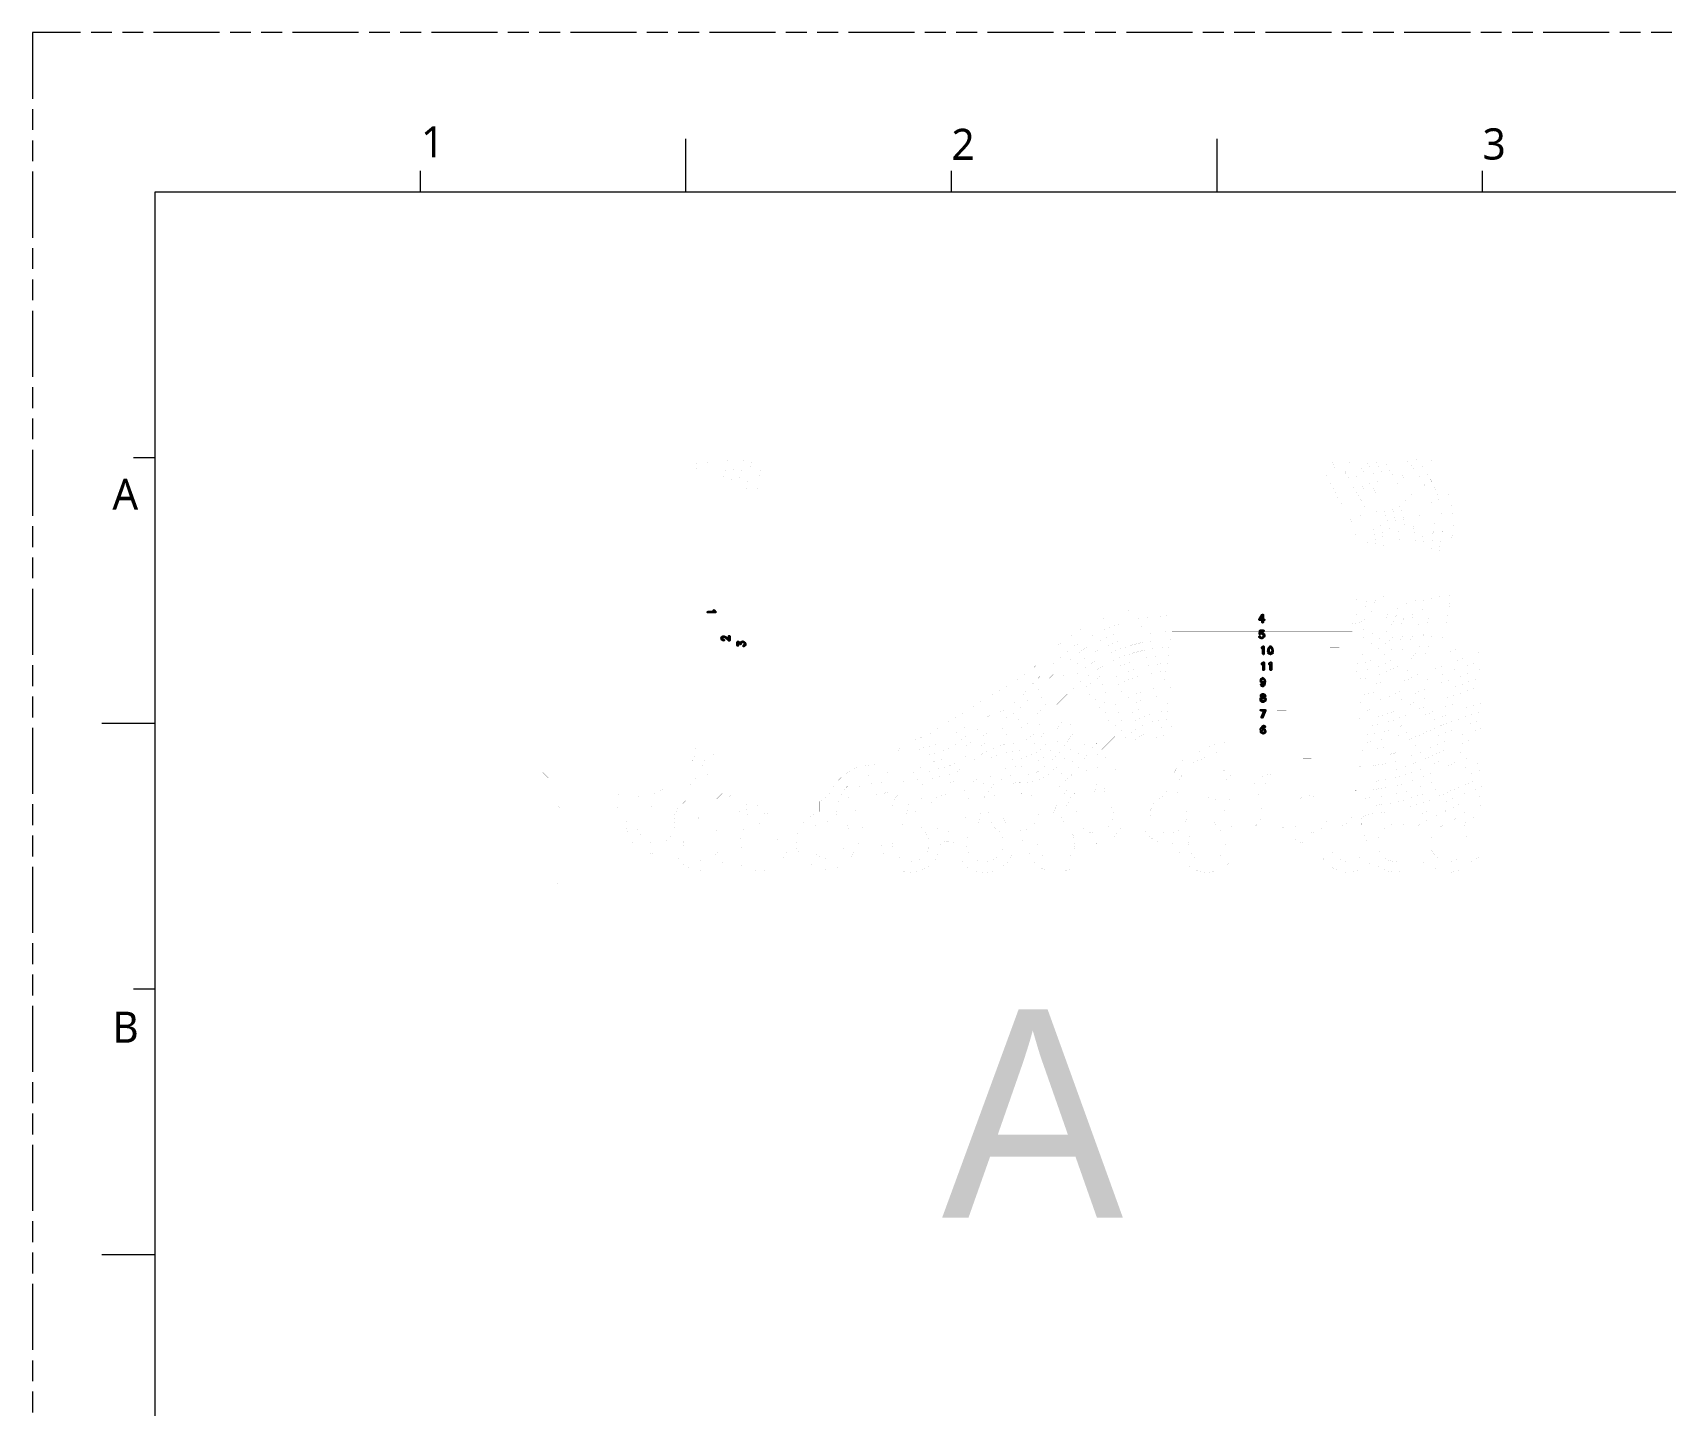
# Model space of a CAD drawing. Extents: x 726 to 4465, y 139 to 737.
# Drawn here: x 3838.3 to 4073.3, y 539.9 to 737.4 of the extents above; entities that cross this region are included whole.
import ezdxf

# ---------------------------------------------------------------- set-up
doc = ezdxf.new("R2010")
doc.units = 0
doc.linetypes.add('PHANTOM', pattern=[29.5, 9.5, -1.5, 3, -1.5, 3, -1.5, 9.5])
doc.layers.get('0').update_dxf_attribs({"lineweight": 5})
doc.layers.add('0PAPERF', color=2, linetype='PHANTOM', lineweight=5, plot=False)
for name, color, linetype in [('a_area', 7, 'Continuous'), ('b_area', 6, 'Continuous'), ('鵬鼎', 5, 'Continuous')]:
    doc.layers.add(name, color=color, linetype=linetype)
doc.layers.add('DIM', color=3, linetype='Continuous', lineweight=5)
doc.layers.add('尺寸線', color=3, linetype='Continuous', lineweight=5)
doc.styles.get("Standard").update_dxf_attribs({"font": 'txt.shx'})

# ---------------------------------------------------------------- blocks, each defined once
blk = doc.blocks.new('PAD_R6')
at = {"layer": 'b_area', "const_width": 0.5}
blk.add_lwpolyline([(0.25, 0, 1), (-0.25, 0, 1)], format="xyb", close=True, dxfattribs=at)

msp = doc.modelspace()

# ---------------------------------------------------------------- linework, layer by layer
for p, q in [((3932.34, 714.43), (3932.34, 722.07)), ((4008.77, 714.43), (4008.77, 722.07)), ((3894.12, 714.43), (3894.12, 717.48)), ((3970.55, 714.43), (3970.55, 717.48)), ((4046.99, 714.43), (4046.99, 717.48)), ((4445.96, 714.43), (3855.9, 714.43)), ((3855.9, 714.43), (3855.9, 306.28)), ((3855.9, 676.21), (3852.85, 676.21)), ((3855.9, 637.99), (3848.26, 637.99)), ((3855.9, 599.78), (3852.85, 599.78)), ((3855.9, 561.56), (3848.26, 561.56))]:
    msp.add_line(p, q)
at = {"layer": '0PAPERF'}
for p, q in [((4465.23, 737.37), (3838.32, 737.37)), ((3838.32, 737.37), (3838.32, 294.05))]:
    msp.add_line(p, q, dxfattribs=at)
at = {"layer": 'a_area'}
for p, q in [((4015.27, 653.35), (4015.05, 652.99)), ((4015.58, 639.82), (4015.09, 639.82))]:
    msp.add_line(p, q, dxfattribs=at)
at = {"layer": 'a_area', "const_width": 0.0015}
msp.add_lwpolyline([(3911.62, 603.38), (3911.62, 675.94), (4046.93, 675.94), (4046.93, 603.38)], close=True, dxfattribs=at)
for points in [[(3911.62, 628.36), (3913.85, 626.13, 0.198359), (3914.38, 625.91), (3922.37, 625.91, -0.107322), (3923, 625.78), (3923.57, 625.51, -0.376552), (3923.98, 624.61, 0.606037), (3929.31, 619.42, -0.346817), (3931.09, 618.78, 0.486895), (3937.65, 618.03, -0.419374), (3939.83, 618.03, 0.502324), (3946.5, 618.93, -0.059653), (3946.71, 619.23, 0.215208), (3947.08, 620.34, -0.060602), (3947.12, 621.63, 0.243681), (3946.67, 622.86, -0.070169), (3946.39, 623.19, 0.265016), (3942.74, 625.17, -0.059967), (3942.58, 626.48), (3942.58, 671.57, -0.056749), (3942.73, 672.85), (3943.44, 675.94), (4023.53, 675.94, 0.037025), (4025.44, 671.83, 0.025148), (4027, 669.19, -0.094565), (4028.76, 665, -0.051973), (4028.93, 663.41), (4028.93, 656.47, -0.142449), (4028.58, 655.27)], [(3928.34, 626.06, 0.231689), (3930.63, 626.83), (3932.91, 629.11, 0.198913), (3935.32, 634.93), (3935.32, 674.01, -0.064062), (3935.57, 675.94), (3936.76, 675.94, 0.075742), (3936.47, 674.01), (3936.47, 634.93, -0.198913), (3933.72, 628.31), (3931.44, 626.02, 0.225029), (3930.64, 623.81, -0.458528), (3928, 620.74)], [(3933.57, 623.42, 0.118582), (3934.09, 623.82), (3934.09, 624.21, -0.20046), (3934.26, 624.62), (3937.57, 627.93, 0.198828), (3937.62, 628.06), (3937.62, 671.57, -0.056767), (3937.89, 673.97), (3938.35, 675.94), (3939.52, 675.94)], [(3939.52, 675.94), (3939.01, 673.71, 0.056767), (3938.76, 671.57), (3938.76, 628.06, -0.198772), (3938.38, 627.12), (3935.53, 624.28, 0.224762), (3936.1, 623.23, -0.749976), (3934.66, 618.31)], [(3939.91, 626.48), (3939.91, 671.57, -0.056885), (3940.12, 673.45), (3940.7, 675.94), (3941.87, 675.94)], [(3941.87, 675.94), (3941.24, 673.2, 0.056888), (3941.05, 671.57), (3941.05, 626.48, 0.06381), (3941.28, 624.7, 0.225967), (3942.99, 623.63)], [(4025.17, 675.94), (4026.4, 675.94, 0.028351), (4027.8, 673.09, 0.025362), (4029.23, 670.66, -0.094419), (4031.37, 665.55, -0.052082), (4031.6, 663.41), (4031.6, 656.47, -0.153958), (4030.71, 653.66, -0.244134), (4028.22, 652.37), (4002.28, 652.37, 0.198324), (3985.64, 645.48), (3983.29, 643.14, 0.02284), (3981.7, 641.41, -0.027365), (3981.66, 641.37, -0.148524), (3976.65, 638.12, 0.113639), (3971.28, 635.13, -0.144623), (3968.55, 633.82, 0.168769), (3963.49, 631.09, -0.220907), (3959.34, 629.37, 0.580375), (3955.73, 623.05, -0.200699), (3955.79, 622.61, -0.152703), (3955.75, 622.39, 0.060956), (3955.36, 621.3, -0.423164), (3952.69, 618.55)], [(3952.73, 623.89, 0.229261), (3954.04, 624.52, -0.463004), (3959.56, 630.51, 0.210334), (3962.65, 631.87, -0.168676), (3968.37, 634.95, 0.144775), (3970.52, 635.98, -0.113616), (3976.34, 639.21, 0.151663), (3980.86, 642.19, -0.02233), (3982.48, 643.96), (3984.83, 646.29, -0.198325), (4002.28, 653.51), (4028.22, 653.51, 0.243843), (4029.78, 654.32, 0.153671), (4030.45, 656.47), (4030.45, 663.41, 0.052157), (4030.25, 665.32, 0.094447), (4028.28, 670.03, -0.025325), (4026.79, 672.56, -0.032213), (4025.17, 675.94)], [(4027.65, 675.94), (4028.91, 675.94, 0.019263), (4029.81, 674.18, 0.025691), (4031.14, 671.92, -0.09435), (4033.61, 666.03, -0.052019), (4033.88, 663.41), (4033.88, 656.47, -0.188342), (4031.98, 651.59, -0.029269), (4031.83, 651.46, -0.02851), (4031.3, 651.06, -0.155264), (4028.22, 650.08), (4002.29, 650.08, 0.198341), (3987.25, 643.87), (3984.9, 641.52, 0.022856), (3983.45, 639.94, -0.149765), (3977.29, 635.92, 0.113548), (3972.82, 633.43, -0.144704), (3968.92, 631.56, 0.193983), (3964.77, 629.05, -0.18539), (3964.43, 628.84, -0.041714), (3963.39, 628.11, 0.016248), (3963.03, 627.88, 0.205279), (3961.99, 625.41, -0.440139), (3959.34, 622.51)], [(3959.6, 627.83, 0.161839), (3961.7, 628.31, -0.045105), (3962.82, 629.1, 0.047943), (3963.82, 629.82, -0.095817), (3964.01, 629.93, -0.185919), (3968.75, 632.69, 0.144549), (3972.05, 634.28, -0.113593), (3976.98, 637.02, 0.149856), (3982.57, 640.68, -0.022828), (3984.1, 642.33), (3986.45, 644.68, -0.198342), (4002.29, 651.22), (4028.22, 651.22, 0.157096), (4030.67, 652.01, 0.0294), (4031.11, 652.34, 0.028132), (4031.15, 652.38, 0.021494), (4031.49, 652.78, -0.017375), (4031.51, 652.81, 0.163565), (4032.74, 656.47), (4032.74, 663.41, 0.05215), (4032.49, 665.79, 0.094327), (4030.19, 671.29, -0.02562), (4028.8, 673.65, -0.023899), (4027.65, 675.94)], [(3962.93, 622.76, 0.169126), (3964.12, 624.85, -0.114849), (3964.82, 627.42, -0.108919), (3965.34, 628.02, 0.071767), (3965.69, 628.36, -0.194094), (3969.11, 630.43, 0.146765), (3973.64, 632.63, -0.1684), (3979.85, 635.2, 0.16151), (3981.85, 636, 0.075875), (3982.69, 636.95, -0.05415), (3985.71, 640.71), (3988.06, 643.06, -0.198347), (4002.29, 648.94), (4029.15, 648.97, 0.157184), (4032.59, 650.58, 0.032381), (4033.3, 651.39), (4033.75, 651.97, 0.119648), (4034.7, 654.09, -0.015342), (4034.78, 654.46, 0.060888), (4035.03, 656.46), (4035.03, 663.54, 0.046424), (4034.81, 665.86, 0.100181), (4032.1, 672.56, -0.025955), (4030.81, 674.74, -0.013861), (4030.17, 675.94)], [(4030.17, 675.94), (4031.46, 675.94, 0.008121), (4031.82, 675.27, 0.0261), (4033.05, 673.18, -0.100168), (4035.94, 666.06, -0.046334), (4036.17, 663.54, -0.00222), (4036.18, 660.93, -0.00222), (4036.17, 658.32), (4036.17, 656.46, -0.061013), (4035.89, 654.18, 0.015444), (4035.82, 653.88, -0.119439), (4034.65, 651.27), (4034.21, 650.69, -0.03239), (4033.4, 649.77, -0.036221), (4033.33, 649.71, -0.025529), (4033.29, 649.67, -0.153823), (4029.29, 647.84, -0.031026), (4028.61, 647.79), (4002.29, 647.79, 0.198344), (3988.87, 642.25), (3986.52, 639.9, 0.054211), (3983.65, 636.33, -0.075763), (3982.58, 635.13, -0.161389), (3979.92, 634.06, 0.174603), (3974.24, 631.62, -0.009332), (3974.08, 631.49, -0.135515), (3969.28, 629.3, 0.193753), (3966.6, 627.68, -0.072146), (3966.02, 627.1, 0.108277), (3965.83, 626.87, 0.083052), (3965.33, 625.4, 0.21307), (3966.54, 622.67, -0.675315), (3964.69, 618.08)], [(4032.76, 675.94), (4034.06, 675.94, 0.020778), (4034.96, 674.45, -0.100265), (4038.18, 666.48, -0.046106), (4038.46, 663.55, -0.003365), (4038.47, 659.57), (4038.47, 656.43, -0.06311), (4038.1, 653.51, 0.0102), (4038.03, 653.23, -0.11197), (4036.47, 649.88), (4036.25, 649.59, -0.041974), (4034.97, 648.1, -0.010647), (4034.81, 647.95, -0.153105), (4029.58, 645.57, -0.030369), (4028.63, 645.51), (4002.3, 645.51, 0.198452), (3990.48, 640.62), (3988.14, 638.28, 0.05476), (3985.55, 635.06, -0.074554), (3984.05, 633.37, -0.161587), (3980.05, 631.78, 0.083992), (3977.83, 631.26, -0.02688), (3977.77, 631.24, -0.011755), (3977.75, 631.23, 0.106177), (3975.41, 629.56, -0.042004), (3974.47, 628.69, 0.024537), (3973.99, 628.26), (3973.51, 627.81, 0.219729), (3972.6, 625.47, -0.44839), (3969.96, 622.49)], [(3970.28, 627.81, 0.225703), (3972.71, 628.63), (3973.77, 629.59, 0.041956), (3974.56, 630.33, -0.196097), (3980.01, 632.92, 0.160661), (3983.32, 634.25, 0.076857), (3984.63, 635.74, -0.05386), (3987.33, 639.09), (3989.67, 641.43, -0.198452), (4002.29, 646.65), (4028.63, 646.65, 0.030526), (4029.44, 646.7, 0.040967), (4030.8, 646.98, 0.034697), (4031.87, 647.38, 0.083626), (4034.2, 648.95, 0.041176), (4035.34, 650.28), (4035.56, 650.58, 0.112331), (4036.91, 653.48, -0.010155), (4036.99, 653.81, 0.062879), (4037.32, 656.43), (4037.31, 663.55, 0.046208), (4037.06, 666.28, 0.100223), (4034, 673.82, -0.026322), (4032.82, 675.83, -0.001522), (4032.76, 675.94)], [(3973.64, 622.77, 0.22389), (3974.79, 625.27, -0.417638), (3980.86, 630.63, 0.218266), (3984.12, 631.87, -0.023201), (3984.8, 632.49, 0.075782), (3986.54, 634.48, -0.054225), (3988.94, 637.47), (3991.29, 639.82, -0.198448), (4002.3, 644.37), (4029.29, 644.39, 0.048518), (4031.34, 644.76, 0.036941), (4032.8, 645.3), (4035.24, 646.41, 0.247841), (4038.49, 650.6, -0.043914), (4038.79, 651.76, 0.033843), (4039.15, 652.99, -0.00967), (4039.2, 653.22, -0.015146), (4039.21, 653.25, 0.063003), (4039.61, 656.45), (4039.61, 662.3, -0.022698), (4039.66, 663.44), (4039.81, 665.16, -0.138117), (4040.16, 666.07, 0.082588), (4039.31, 670.79, 0.10699), (4036.52, 675.27, -0.016448), (4035.91, 675.94)], [(4035.91, 675.94), (4037.46, 675.94, -0.103883), (4040.38, 671.17, -0.086316), (4041.31, 665.85, -0.19331), (4041.14, 665.45, 0.17478), (4040.95, 665.06), (4040.75, 662.25), (4040.75, 656.42, -0.066705), (4040.26, 652.73, -0.033421), (4039.87, 651.37, 0.044036), (4039.61, 650.4, -0.247727), (4035.72, 645.37), (4033.28, 644.26, -0.088012), (4029.32, 643.24, -0.016639), (4028.69, 643.22, -0.027304), (4028.63, 643.23, -0.024108), (4028.57, 643.22), (4002.3, 643.22, 0.198445), (3992.1, 639.01), (3989.75, 636.66, 0.054272), (3987.5, 633.86, -0.075834), (3985.53, 631.62, 0.023209), (3984.93, 631.07, -0.218021), (3980.78, 629.49, 0.416637), (3975.93, 625.22, 0.220826), (3977.08, 622.75, -0.697413), (3975.35, 618.06)], [(4028.58, 655.28, 0.011093), (4028.52, 655.2), (4028.22, 655.04, 0.019491), (4028.06, 655.04), (3997.35, 655.04), (3996.19, 654.32, 0.138175), (3983.75, 647.37), (3981.8, 645.44), (3966.77, 636.15, 0.136853), (3961.54, 632.92), (3960.26, 632.13, -0.072149), (3959.5, 632.04, 0.31875), (3952.91, 627.59), (3951.61, 626.79), (3951.61, 625.31), (3951.13, 625.12, 0.172523), (3949.02, 623.25, -0.0958), (3948.65, 622.81, -0.006074), (3948.47, 622.34, 0.121353), (3948.23, 620.35, 0.197547), (3948.76, 619.4, -0.089977), (3949.13, 619, 0.645645), (3956.71, 620.01, -0.388614), (3958.48, 621.06, 0.072429), (3959.69, 620.99, -0.408878), (3960.51, 620.31, 0.898567), (3968.86, 620.29, -0.402645), (3969.67, 620.97, 0.016818), (3969.96, 620.96, 0.023417), (3970.35, 620.98, -0.412826), (3971.18, 620.3, 0.915182), (3979.54, 620.41, -0.403979), (3980.33, 621.11, 0.020213), (3980.67, 621.11, -0.402644), (3981.46, 620.42, 0.885779), (3989.79, 620.11, -0.407257), (3990.64, 620.75, 0.393318), (3995.3, 624.08), (3997.69, 624.08, 0.394704), (4002.34, 620.72, -0.403604), (4003.19, 620.08, 0.87567), (4011.5, 620.35, -0.401844), (4012.31, 621.03, 0.25817), (4015.97, 622.79, -0.536972), (4018.51, 622.7, 0.296094), (4022.64, 620.74, -0.407228), (4023.5, 620.11, 0.605041), (4030.55, 617.75, -0.400792), (4031.61, 617.76, 0.390716), (4037.3, 617.67, -0.382917), (4039.33, 617.66, 0.427461), (4045.38, 618.11, -0.289612), (4046.93, 618.62)], [(4046.93, 648.32), (4046.93, 647.09, -0.007222), (4046.43, 646.91), (4039.65, 644.53, 0.022371), (4037.58, 643.7), (4034.22, 642.17, -0.06303), (4030.87, 641.13, -0.022657), (4029.59, 640.97, -0.006426), (4029.52, 640.96, -0.027351), (4029.46, 640.96, -0.019096), (4028.55, 640.94), (4002.3, 640.94, 0.198564), (3993.71, 637.38), (3991.37, 635.05, 0.062266), (3989.19, 632.24, -0.09627), (3987.26, 630.07, 0.111525), (3985.42, 627.88, -0.079535), (3985.31, 627.74), (3983.53, 625.95, 0.091072), (3983.12, 624.81, -0.359888), (3980.5, 622.64)], [(3981.46, 627.79, 0.202514), (3984.07, 628.11), (3984.44, 628.49, -0.108598), (3986.57, 630.98, 0.096318), (3988.21, 632.83, -0.062196), (3990.56, 635.85), (3992.9, 638.19, -0.198564), (4002.3, 642.08), (4029.43, 642.1, 0.004041), (4029.46, 642.11, -0.013625), (4029.49, 642.11, 0.022868), (4030.67, 642.26, 0.062875), (4033.75, 643.21), (4037.11, 644.74, -0.022369), (4039.27, 645.61), (4046.93, 648.32)], [(3984.07, 622.93, 0.148006), (3985.08, 624.26, -0.152511), (3985.96, 626.53, 0.060767), (3986.33, 627.14, -0.146021), (3988.34, 629.43, 0.132673), (3989.83, 631.03, -0.0758), (3992.18, 634.23), (3994.52, 636.57, -0.198624), (4002.31, 639.79), (4029.67, 639.82, -0.02075), (4029.71, 639.83, 0.02169), (4031.03, 640, -0.018921), (4031.08, 640.01, 0.062937), (4034.7, 641.13), (4038.06, 642.65, -0.02238), (4040.03, 643.45), (4046.93, 645.87)], [(4046.93, 645.87), (4046.93, 644.65), (4040.41, 642.37, 0.02238), (4038.54, 641.61), (4035.18, 640.09, -0.086999), (4029.73, 638.68, -0.016323), (4029.54, 638.67, -0.017825), (4028.54, 638.65), (4002.31, 638.65, 0.198625), (3995.33, 635.77), (3992.99, 633.43, 0.07587), (3990.84, 630.5, -0.132734), (3988.95, 628.46, 0.145876), (3987.37, 626.66, -0.060517), (3986.85, 625.82, 0.080147), (3986.4, 625.01, -0.017171), (3986.4, 624.97, 0.213365), (3987.36, 622.81, -0.699892), (3985.65, 618.1)], [(3990.02, 627.31, 0.144878), (3991.17, 628.37, -0.116192), (3993.8, 632.62), (3996.14, 634.96, -0.198681), (4002.31, 637.51), (4029.88, 637.55, -0.020337), (4029.93, 637.55, 0.022178), (4031.48, 637.75, -0.034369), (4031.55, 637.77, 0.061762), (4035.65, 639.05), (4039.01, 640.57, -0.022274), (4040.79, 641.29), (4046.93, 643.44)], [(4046.93, 643.44), (4046.93, 642.23), (4041.16, 640.21, 0.022271), (4039.48, 639.53), (4036.12, 638, -0.062079), (4031.73, 636.64, -0.036349), (4031.65, 636.62, -0.02191), (4030.02, 636.41, -0.025015), (4029.97, 636.41, -0.019375), (4029.92, 636.4, -0.013805), (4029.64, 636.39, -0.017043), (4028.52, 636.36), (4002.31, 636.36, 0.19868), (3996.95, 634.15), (3994.61, 631.81, 0.090541), (3992.62, 628.93, 0.214374), (3993.14, 626.72, -0.654261), (3991.18, 622.24)], [(4000.55, 627.23, 0.152856), (4001.72, 628.51, -0.059982), (4002.96, 631.6, -0.162278), (4004.91, 633.4), (4007.77, 634.69, -0.106941), (4010.22, 635.22), (4029.69, 635.24, 0.011005), (4029.96, 635.26, -0.025015), (4030.02, 635.26, 0.002697), (4030.11, 635.27, -0.007502), (4030.13, 635.27, 0.021726), (4031.84, 635.49, 0.008194), (4031.9, 635.5, -0.027316), (4031.96, 635.51, -0.03018), (4032.03, 635.53, 0.060831), (4036.59, 636.96), (4039.96, 638.49, -0.022384), (4041.55, 639.13), (4046.93, 641.01)], [(4046.93, 641.01), (4046.93, 639.8), (4041.93, 638.05, 0.022385), (4040.43, 637.45), (4037.06, 635.92, -0.061364), (4032.19, 634.4, -0.022293), (4032.14, 634.38, -0.009236), (4032.04, 634.36, -0.02174), (4030.22, 634.13, -0.003296), (4030.1, 634.12, -0.025966), (4030.04, 634.12, -0.010101), (4029.74, 634.1, -0.016473), (4028.51, 634.08), (4010.22, 634.08, 0.106942), (4008.24, 633.65), (4005.38, 632.35, 0.162576), (4003.96, 631.04, 0.042943), (4003.07, 629.04, 0.22857), (4003.82, 626.63, -0.64387), (4001.81, 622.21)], [(4006.07, 623.12, 0.280908), (4007.22, 625.32, -0.253039), (4010.98, 632.2, -0.144437), (4013.48, 632.94), (4029.79, 632.96, 0.008178), (4030.07, 632.98, -0.01254), (4030.1, 632.98, 0.014587), (4030.2, 632.98, 0.00293), (4030.33, 632.99, 0.021926), (4032.26, 633.24, 0.006231), (4032.35, 633.26, -0.030516), (4032.42, 633.27, -0.02419), (4032.48, 633.28, 0.006238), (4033.02, 633.39, -0.016432), (4033.05, 633.4, 0.054567), (4037.6, 634.9), (4040.91, 636.4, -0.022378), (4042.31, 636.97), (4046.93, 638.59)], [(4046.93, 638.59), (4046.93, 637.38), (4042.69, 635.89, 0.022378), (4041.38, 635.36), (4038.01, 633.84, -0.061351), (4032.61, 632.15, -0.00705), (4032.47, 632.12, -0.0196), (4032.42, 632.11, -0.021583), (4030.42, 631.86, -0.002722), (4030.3, 631.84, -0.012577), (4030.15, 631.84, -0.007881), (4029.85, 631.82, -0.016204), (4028.49, 631.79), (4013.48, 631.79, 0.144676), (4011.6, 631.24, 0.252913), (4008.36, 625.31, -0.016222), (4008.34, 624.78, 0.249759), (4009.17, 622.7, -0.676522), (4007.33, 618.1)], [(4012.26, 627.88, 0.267398), (4013.99, 629.14, -0.27651), (4016.51, 630.65), (4029.91, 630.67, 0.011365), (4030.4, 630.71, 0.002523), (4030.53, 630.72, 0.021186), (4032.59, 630.98, -0.020528), (4032.63, 630.98, 0.00815), (4032.69, 630.99, 0.005315), (4032.82, 631.02, -0.031502), (4032.89, 631.03, -0.009177), (4032.91, 631.04, 0.0603), (4038.48, 632.79), (4041.85, 634.32, -0.022307), (4043.06, 634.81), (4046.93, 636.16)], [(4046.93, 636.16), (4046.93, 634.95), (4043.44, 633.73, 0.022302), (4042.33, 633.28), (4038.95, 631.75, -0.060301), (4033.12, 629.91, -0.023789), (4033.07, 629.9, -0.0053), (4032.91, 629.87, -0.011292), (4032.79, 629.85, -0.01867), (4032.74, 629.84, -0.022148), (4030.49, 629.57, -0.009909), (4030.29, 629.55, -0.006944), (4029.96, 629.53, -0.016001), (4028.47, 629.51), (4016.51, 629.51, 0.301326), (4014.93, 628.46, 0.241273), (4014.89, 626.51, -0.570176), (4012.56, 622.56)], [(4046.93, 633.74), (4046.93, 632.52), (4043.27, 631.2), (4039.9, 629.67, -0.061807), (4033.38, 627.63, -0.01084), (4033.16, 627.59, -0.022709), (4033.11, 627.58, -0.013209), (4033.08, 627.58, -0.020398), (4030.82, 627.3, -0.027206), (4030.76, 627.3, -0.026143), (4030.7, 627.29, -0.008515), (4030.45, 627.27, -0.006033), (4030.1, 627.24, -0.019896), (4030.06, 627.24, -0.015745), (4028.45, 627.22), (4025.79, 627.22, 0.211256), (4024.75, 624.8, -0.402466), (4022.09, 622.24)], [(4022.56, 627.54, 0.029343), (4022.94, 627.49, -0.203391), (4025, 628.36), (4030.37, 628.41, 0.008655), (4030.59, 628.43, -0.030989), (4030.66, 628.43, -0.029963), (4030.72, 628.44, 0.020399), (4032.89, 628.71, -0.020701), (4032.94, 628.71, -0.01128), (4032.96, 628.72, 0.010847), (4033.13, 628.75, -0.036882), (4033.22, 628.76, -0.023256), (4033.27, 628.78, 0.006055), (4033.31, 628.78, -0.011381), (4033.33, 628.79, 0.060281), (4039.42, 630.71), (4042.8, 632.24, -0.022387), (4043.82, 632.65), (4046.93, 633.74)], [(4026.99, 623.36, 0.046904), (4027.46, 623.58, -0.051068), (4027.81, 624.1), (4028.55, 624.95, -0.196902), (4030.92, 626.16, 0.020917), (4033.33, 626.46, -0.025319), (4033.39, 626.47, 0.007093), (4033.57, 626.5, -0.026577), (4033.63, 626.51, -0.020797), (4033.67, 626.52, 0.007657), (4033.72, 626.53, -0.028435), (4033.79, 626.55, 0.059997), (4040.37, 628.62), (4044.58, 630.49), (4046.93, 631.31)], [(4046.93, 631.31), (4046.93, 630.1), (4044.21, 629.11), (4040.84, 627.58, -0.059889), (4034.01, 625.42, -0.012752), (4033.87, 625.4, -0.016632), (4033.83, 625.39, -0.010991), (4033.81, 625.39, -0.008646), (4033.55, 625.34, -0.023902), (4033.5, 625.33, -0.003986), (4033.42, 625.32, -0.020096), (4031.01, 625.02, 0.159609), (4029.65, 624.45, 0.210022), (4029.87, 622.24, -0.597132), (4027.64, 618.11)], [(3959.34, 622.51, -1.050549), (3959.6, 627.83)], [(3969.96, 622.49, -1.06197), (3970.28, 627.81)], [(3980.5, 622.64, -1.204472), (3981.46, 627.79)], [(4012.56, 622.56, -0.946329), (4012.26, 627.88)], [(4022.09, 622.24, -1.093513), (4022.56, 627.54)], [(4046.93, 628.89), (4046.93, 627.67), (4045.16, 627.03), (4043.36, 626.21, 0.012946), (4039.58, 624.35, 0.03932), (4037.92, 623.38, 0.219425), (4037.14, 621.19, -0.458296), (4034.5, 618.13)], [(4034.84, 623.45, 0.158289), (4036.53, 623.76, -0.055992), (4039.05, 625.37, -0.012934), (4042.88, 627.25), (4045.33, 628.33), (4046.93, 628.89)], [(3928, 620.74, -1.066456), (3928.34, 626.06)], [(3940.43, 622.14, 0.120069), (3940.57, 623.24, -0.034955), (3940.19, 624.32, -0.066562), (3939.91, 626.48)], [(3991.18, 622.24, -0.795623), (3990.02, 627.31)], [(4001.81, 622.21, -0.779759), (4000.55, 627.23)], [(4041.76, 623.43, 0.068614), (4042.49, 623.63, -0.136971), (4044.54, 625.28), (4046.93, 626.29)], [(4046.93, 626.29), (4046.93, 625.05), (4044.69, 624.08, 0.206936), (4044.56, 621.9, -0.547503), (4042.14, 618.11)], [(3934.66, 618.31, -0.809371), (3933.57, 623.42)], [(3942.99, 623.63, -3.298449), (3940.43, 622.14)], [(3952.69, 618.55, -1.006651), (3952.73, 623.89)], [(3964.69, 618.08, -0.693007), (3962.93, 622.76)], [(3975.35, 618.06, -0.700134), (3973.64, 622.77)], [(3985.65, 618.1, -0.725894), (3984.07, 622.93)], [(4007.33, 618.1, -0.780394), (4006.07, 623.12)], [(4027.64, 618.11, -0.883379), (4026.99, 623.36)], [(4034.5, 618.13, -1.066224), (4034.84, 623.45)], [(4042.14, 618.11, -0.93146), (4041.76, 623.43)], [(4046.93, 618.62), (4046.93, 614.94), (3914.51, 614.94, -0.061306), (3911.62, 615.3)]]:
    msp.add_lwpolyline(points, format="xyb", dxfattribs=at)
for points in [[(3911.62, 631.06), (3911.62, 675.94), (3934, 675.94, 0.053137), (3933.79, 674.01), (3933.79, 634.91, -0.053521), (3933.64, 633.49, -0.218052), (3927.86, 627.97, 0.10284), (3926.05, 627.54, -0.034451), (3924.73, 627.45), (3923.94, 627.45, 0.119399), (3922.37, 627.83), (3914.86, 627.83)], [(4039.47, 675.94), (4046.93, 675.94), (4046.93, 649.99, -0.023935), (4045.55, 649.43), (4045.55, 649.43), (4041.83, 648.12, -0.62413), (4040.86, 649.07, 0.032909), (4041.12, 650.14, -0.044581), (4041.31, 650.85, 0.032989), (4041.75, 652.4, -0.005564), (4041.77, 652.47, 0.012245), (4041.8, 652.57, 0.062908), (4042.28, 656.43), (4042.32, 663.2), (4042.45, 664.63), (4042.54, 664.78, 0.134554), (4042.83, 665.86, 0.086082), (4041.82, 671.68, 0.080777)]]:
    msp.add_lwpolyline(points, format="xyb", close=True, dxfattribs=at)
at = {"layer": 'a_area'}
for points in [[(3935.52, 653.94, -1), (3935.52, 654.09), (3936.37, 654.09)], [(3936.3, 654.19, -1.522153), (3936.48, 654.19), (3936.62, 654.07, -0.700289), (3936.57, 653.94), (3935.52, 653.94)], [(3936.37, 654.09, -0.067269), (3936.35, 654.1), (3936.3, 654.19)], [(4015.41, 650.46, 0.819206), (4015.02, 650.83, -0.735142), (4014.89, 650.88), (4014.93, 651.33, -0.38852), (4015.01, 651.4), (4015.44, 651.4, -1), (4015.44, 651.25), (4015.08, 651.25), (4015.05, 651.03, -0.52381), (4015.59, 650.7)], [(3937.44, 650.15, -0.688635), (3937.96, 650.51), (3938.12, 650.42), (3938.49, 650.1)], [(3937.77, 649.9, -0.327897), (3937.45, 650.11, -0.133537), (3937.44, 650.15)], [(3937.59, 650.3, 0.570936), (3937.77, 650.05, -1), (3937.77, 649.9)], [(3938.49, 650.1), (3938.49, 650.53, -1), (3938.64, 650.53), (3938.64, 649.93, -0.64983), (3938.52, 649.88), (3938.02, 650.3, 0.341953), (3937.59, 650.3)], [(3939.73, 649.23), (3939.73, 649.7, -0.595487), (3939.84, 649.76), (3940.13, 649.58, -1.20818), (3940.78, 649.11)], [(3939.88, 649.56), (3939.88, 649.23, -1), (3939.73, 649.23)], [(3940.67, 649.63, 0.372798), (3940.28, 649.55), (3940.28, 649.44, -0.595487), (3940.16, 649.38), (3939.88, 649.56)], [(3940.78, 649.11), (3940.68, 649.07, -1), (3940.62, 649.21, 0.637658), (3940.67, 649.63)], [(4015.59, 650.7, -0.755728), (4014.9, 650.35), (4014.85, 650.45)], [(4014.85, 650.45, -1), (4014.99, 650.51, 0.637658), (4015.41, 650.46)], [(4015.28, 648.95), (4015.4, 649.09, -0.700289), (4015.53, 649.04), (4015.53, 647.99, -1), (4015.38, 647.99), (4015.38, 648.84)], [(4015.38, 648.84, -0.067269), (4015.37, 648.83), (4015.28, 648.78)], [(4016.58, 648.93, 0.506904), (4016.28, 648.82), (4016.24, 648.58), (4016.24, 648.45)], [(4015.29, 646.66), (4015.41, 646.8, -0.700289), (4015.54, 646.76), (4015.54, 645.71, -1), (4015.39, 645.71), (4015.39, 646.55)], [(4015.39, 646.55, -0.067269), (4015.37, 646.54), (4015.29, 646.49)], [(4016.8, 648.18, -0.780604), (4016.13, 648.18), (4016.09, 648.44)], [(4016.24, 648.45), (4016.28, 648.22, 0.507164), (4016.58, 648.1)], [(4016.34, 646.66), (4016.46, 646.8, -0.700289), (4016.59, 646.76), (4016.59, 645.71, -1), (4016.44, 645.71), (4016.44, 646.55)], [(4016.44, 646.55, -0.067269), (4016.42, 646.54), (4016.34, 646.49)], [(4015.57, 643.81, -0.061531), (4015.56, 643.8), (4015.43, 643.75, -0.313615), (4015.33, 643.75), (4015.2, 643.8, -0.125179), (4015.17, 643.82), (4015.09, 643.92, -0.110739), (4015.07, 643.95), (4015.03, 644.1, -0.072559), (4015.03, 644.12)], [(4015.02, 641.33, -0.274386), (4015.18, 641.75, -0.486265), (4015.16, 642.2)], [(4015.16, 642.2, -0.461958), (4015.73, 642.03, -0.324857), (4015.61, 641.75, -1.37095), (4015.03, 641.3)], [(4015.08, 643.54, -1.4871), (4015.25, 643.53, 0.775542), (4015.57, 643.81)], [(4015.56, 642.07, 0.26381), (4015.24, 642.07), (4015.22, 642.02), (4015.22, 641.95)], [(4015.22, 641.95), (4015.24, 641.89), (4015.3, 641.85), (4015.4, 641.82), (4015.5, 641.85, 0.425096), (4015.56, 642.07)], [(4015.09, 639.82, -1), (4015.09, 639.97), (4015.69, 639.97, -0.539005), (4015.76, 639.87), (4015.33, 638.82, -1), (4015.19, 638.88), (4015.58, 639.82)], [(4015.06, 636.91, -0.389932), (4015.5, 637.68), (4015.63, 637.63, -0.205398), (4015.67, 637.59), (4015.71, 637.49)], [(4015.76, 636.93, -0.780756), (4015.12, 636.66, -0.129322), (4015.1, 636.7), (4015.06, 636.9, -0.0579), (4015.06, 636.91)], [(4015.71, 637.49, -1.487413), (4015.55, 637.5, 0.77518), (4015.22, 637.22)]]:
    msp.add_lwpolyline(points, format="xyb", dxfattribs=at)
msp.add_lwpolyline([(4014.85, 652.95), (4015.28, 653.65, -0.760999), (4015.42, 653.61), (4015.42, 652.99), (4015.56, 652.99, -1), (4015.56, 652.84), (4015.42, 652.84), (4015.42, 652.56, -1), (4015.27, 652.56), (4015.27, 652.84), (4014.92, 652.84, -0.589126)], format="xyb", close=True, dxfattribs=at)
msp.add_lwpolyline([(4015.05, 652.99), (4015.27, 652.99), (4015.27, 653.35)], dxfattribs=at)
at = {"layer": 'a_area', "const_width": 0.0015}
for points in [[(4028.58, 655.27), (4028.58, 655.28)], [(3911.62, 615.3), (3911.62, 628.36)]]:
    msp.add_lwpolyline(points, dxfattribs=at)
at = {"layer": 'a_area'}
for centre, radius in [((4015.38, 644.14), 0.226), ((4015.4, 641.44), 0.227), ((4015.41, 636.89), 0.226)]:
    msp.add_circle(centre, radius, dxfattribs=at)
for centre, radius, start, end in [((4015.24, 648.86), 0.0944, 66.8567, 293.6395), ((4016.68, 648.54), 0.599, 106.6977, 189.7826), ((4016, 648.45), 0.84, 341.3787, 52.791), ((4015.88, 648.52), 0.818, 329.5234, 30.4766), ((4015.25, 646.58), 0.0944, 66.8567, 293.6395), ((4016.3, 646.58), 0.0944, 66.8567, 293.6395), ((4015.41, 644.16), 0.379, 86.1642, 186.1952), ((4014.92, 643.9), 0.819, 325.556, 51.6614), ((4015.37, 643.67), 0.323, 203.0883, 313.8842), ((4015.1, 641.33), 0.075, 179.9914, 204.0058), ((4015.41, 636.93), 0.35, 0.0167, 123.4518)]:
    msp.add_arc(centre, radius, start, end, dxfattribs=at)

# ---------------------------------------------------------------- block references
at = {"layer": 'a_area', "xscale": 0.0015, "yscale": 0.0015, "zscale": 1.5}
for p in [(3939.52, 675.94), (3939.52, 675.94), (3941.87, 675.94), (3941.87, 675.94), (4025.17, 675.94), (4025.17, 675.94), (4027.65, 675.94), (4027.65, 675.94), (4030.17, 675.94), (4030.17, 675.94), (4032.76, 675.94), (4032.76, 675.94), (4035.91, 675.94), (4035.91, 675.94), (4028.58, 655.28), (4028.58, 655.28), (4028.58, 655.27), (4028.58, 655.27), (4046.93, 648.32), (4046.93, 648.32), (4046.93, 645.87), (4046.93, 645.87), (4046.93, 643.44), (4046.93, 643.44), (4046.93, 641.01), (4046.93, 641.01), (4046.93, 638.59), (4046.93, 638.59), (4046.93, 636.16), (4046.93, 636.16), (4046.93, 633.74), (4046.93, 633.74), (4046.93, 631.31), (4046.93, 631.31), (3911.62, 628.36), (3911.62, 628.36), (3959.6, 627.83), (3959.6, 627.83), (3970.28, 627.81), (3970.28, 627.81), (3981.46, 627.79), (3981.46, 627.79), (4012.26, 627.88), (4012.26, 627.88), (4022.56, 627.54), (4022.56, 627.54), (4046.93, 628.89), (4046.93, 628.89), (3928.34, 626.06), (3928.34, 626.06), (3939.91, 626.48), (3939.91, 626.48), (3990.02, 627.31), (3990.02, 627.31), (4000.55, 627.23), (4000.55, 627.23), (4046.93, 626.29), (4046.93, 626.29), (3933.57, 623.42), (3933.57, 623.42), (3942.99, 623.63), (3942.99, 623.63), (3952.73, 623.89), (3952.73, 623.89), (3962.93, 622.76), (3962.93, 622.76), (3973.64, 622.77), (3973.64, 622.77), (3984.07, 622.93), (3984.07, 622.93), (4006.07, 623.12), (4006.07, 623.12), (4026.99, 623.36), (4026.99, 623.36), (4034.84, 623.45), (4034.84, 623.45), (4041.76, 623.43), (4041.76, 623.43), (3928, 620.74), (3928, 620.74), (3940.43, 622.14), (3940.43, 622.14), (3959.34, 622.51), (3959.34, 622.51), (3969.96, 622.49), (3969.96, 622.49), (3980.5, 622.64), (3980.5, 622.64), (3991.18, 622.24), (3991.18, 622.24), (4001.81, 622.21), (4001.81, 622.21), (4012.56, 622.56), (4012.56, 622.56), (4022.09, 622.24), (4022.09, 622.24), (3934.66, 618.31), (3934.66, 618.31), (3952.69, 618.55), (3952.69, 618.55), (3964.69, 618.08), (3964.69, 618.08), (3975.35, 618.06), (3975.35, 618.06), (3985.65, 618.1), (3985.65, 618.1), (4007.33, 618.1), (4007.33, 618.1), (4027.64, 618.11), (4027.64, 618.11), (4034.5, 618.13), (4034.5, 618.13), (4042.14, 618.11), (4042.14, 618.11), (4046.93, 618.62), (4046.93, 618.62), (3911.62, 615.3), (3911.62, 615.3)]:
    msp.add_blockref('PAD_R6', p, dxfattribs=at)

# ---------------------------------------------------------------- texts
at = {"layer": 'DIM', "char_height": 4.4855, "width": 2.7309, "attachment_point": 1}
for s, insert in [('{\\fMicrosoft JhengHei|b0|i0|c136|p0;\\C0;1}', (3894.21, 723.9)), ('{\\fMicrosoft JhengHei|b0|i0|c136|p0;\\C0;2}', (3970.55, 723.54)), ('{\\fMicrosoft JhengHei|b0|i0|c136|p0;\\C0;3}', (4046.99, 723.6))]:
    msp.add_mtext(s, dxfattribs=dict(at, insert=insert))
at = {"layer": '尺寸線', "linetype": 'Continuous', "insert": (3969.13, 596.88), "char_height": 30, "width": 26120.6303, "attachment_point": 1}
msp.add_mtext('{\\fPMingLiU|b0|i0|c136|p0;A}', dxfattribs=at)
at = {"layer": '鵬鼎', "char_height": 4.4855, "width": 8.4608, "attachment_point": 1}
for s, insert in [('{\\fMicrosoft JhengHei|b0|i0|c136|p0;\\C0;A}', (3849.79, 673.21)), ('{\\fMicrosoft JhengHei|b0|i0|c136|p0;\\C0;B}', (3849.79, 596.55))]:
    msp.add_mtext(s, dxfattribs=dict(at, insert=insert))

doc.saveas('drawing.dxf')
